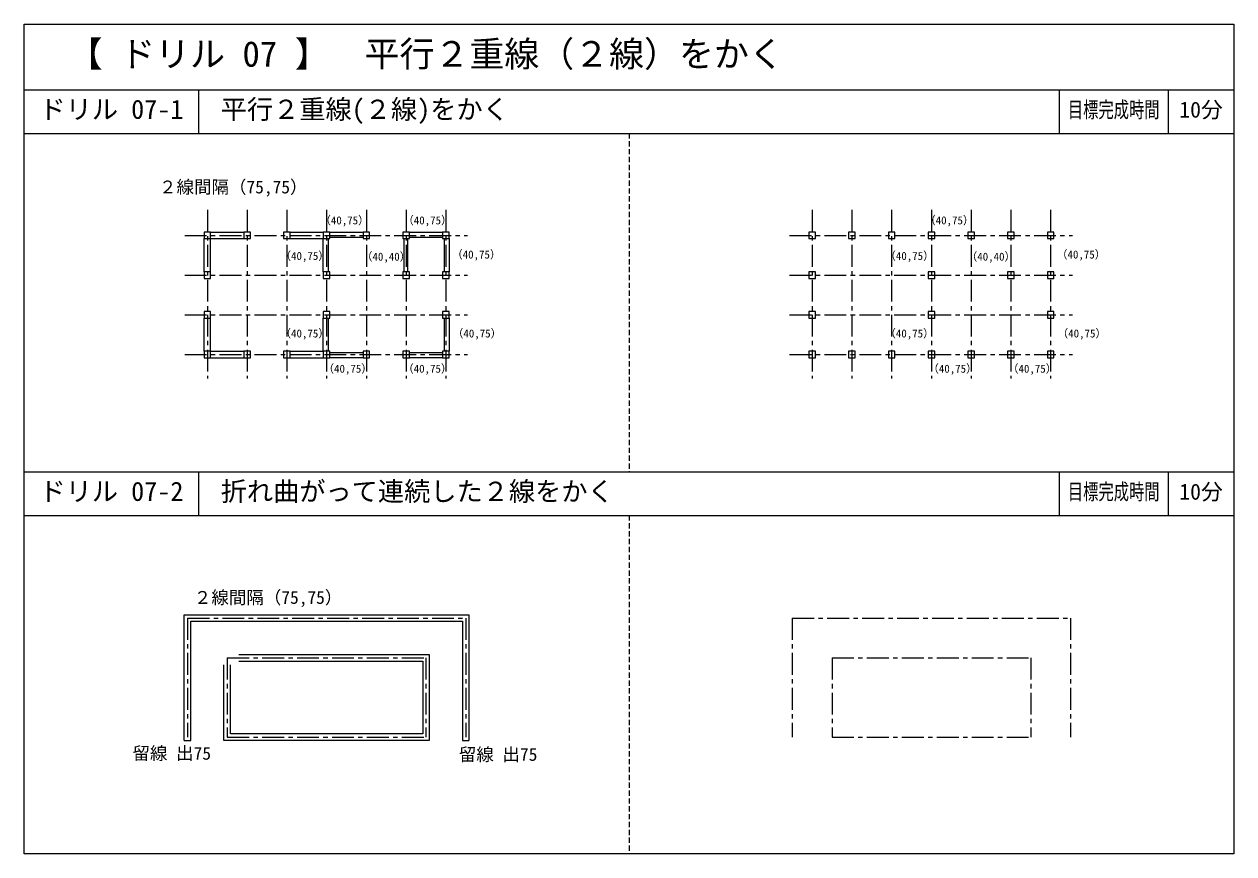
# Model space of a CAD drawing. Units: millimetres, scale not verified. Extents: x -13850 to 13850, y -9500 to 9500.
import ezdxf
from ezdxf.enums import TextEntityAlignment as Align

# ---------------------------------------------------------------- set-up
doc = ezdxf.new("R2010")
doc.units = ezdxf.units.MM
doc.header["$LTSCALE"] = 100
doc.linetypes.add('CHAIN1', pattern=[8, 5, -1, 1, -1])
doc.linetypes.add('DASHED1', pattern=[1.8, 1.2, -0.6])
for name, color, linetype in [('D-0', 4, 'Continuous'), ('E-0', 7, 'Continuous'), ('F-0', 7, 'Continuous')]:
    doc.layers.add(name, color=color, linetype=linetype)
doc.styles.add('ＭＳ ゴシック', font='')
doc.styles.get('ＭＳ ゴシック').set_extended_font_data('MS Gothic')

msp = doc.modelspace()

# ---------------------------------------------------------------- linework, layer by layer
at = {"layer": 'E-0', "color": 4, "linetype": 'CHAIN1'}
for p, q in [((-9655, 5245.3), (-9655, 1384.6)), ((-8745, 5245.3), (-8745, 1384.6)), ((-7835, 5245.3), (-7835, 1384.6)), ((-6925, 5245.3), (-6925, 1384.6)), ((-6015, 5245.3), (-6015, 1384.6)), ((-5105, 5245.3), (-5105, 1384.6)), ((-4195, 5245.3), (-4195, 1384.6)), ((4195, 5245.3), (4195, 1384.6)), ((5105, 5245.3), (5105, 1384.6)), ((6015, 5245.3), (6015, 1384.6)), ((6925, 5245.3), (6925, 1384.6)), ((7835, 5245.3), (7835, 1384.6)), ((8745, 5245.3), (8745, 1384.6)), ((9655, 5245.3), (9655, 1384.6)), ((-10174, 4664.3), (-3696.5, 4664.3)), ((3676, 4664.3), (10153.5, 4664.3)), ((-10174, 3754.3), (-3696.5, 3754.3)), ((3676, 3754.3), (10153.5, 3754.3)), ((-10174, 2844.3), (-3696.5, 2844.3)), ((3676, 2844.3), (10153.5, 2844.3)), ((-10174, 1934.3), (-3696.5, 1934.3)), ((3676, 1934.3), (10153.5, 1934.3)), ((-10110, -4100.3), (-10110, -6830.3)), ((3740, -4100.3), (3740, -6830.3)), ((3740, -4100.3), (10110, -4100.3)), ((10110, -4100.3), (10110, -6830.3)), ((-9200, -5010.3), (-9200, -6830.3)), ((-9200, -5010.3), (-4650, -5010.3)), ((-4650, -5010.3), (-4650, -6830.3)), ((4650, -5010.3), (9200, -5010.3)), ((9200, -5010.3), (9200, -6830.3)), ((-9200, -6830.3), (-4650, -6830.3))]:
    msp.add_line(p, q, dxfattribs=at)
at = {"layer": 'E-0'}
for p, q in [((-9580, 4739.3), (-8820, 4739.3)), ((-7760, 4739.3), (-7000, 4739.3)), ((-6850, 4739.3), (-6090, 4739.3)), ((-5030, 4739.3), (-4270, 4739.3)), ((-9730, 3829.3), (-9730, 4589.3)), ((-9580, 4589.3), (-8820, 4589.3)), ((-9580, 3829.3), (-9580, 4589.3)), ((-7760, 4589.3), (-7000, 4589.3)), ((-7000, 3829.3), (-7000, 4589.3)), ((-6885, 3829.3), (-6885, 4589.3)), ((-6850, 4624.3), (-6090, 4624.3)), ((-5145, 3829.3), (-5145, 4589.3)), ((-5065, 3829.3), (-5065, 4589.3)), ((-5030, 4624.3), (-4270, 4624.3)), ((-4235, 4589.3), (-4235, 3829.3)), ((-4120, 4589.3), (-4120, 3829.3)), ((-9730, 2009.3), (-9730, 2769.3)), ((-9580, 2009.3), (-9580, 2769.3)), ((-7000, 2009.3), (-7000, 2769.3)), ((-6885, 2009.3), (-6885, 2769.3)), ((-4235, 2769.3), (-4235, 2009.3)), ((-4120, 2769.3), (-4120, 2009.3)), ((-9580, 2009.3), (-8820, 2009.3)), ((-7760, 2009.3), (-7000, 2009.3)), ((-6090, 1974.3), (-6850, 1974.3)), ((-4270, 1974.3), (-5030, 1974.3)), ((-9580, 1859.3), (-8820, 1859.3)), ((-7760, 1859.3), (-7000, 1859.3)), ((-6090, 1859.3), (-6850, 1859.3)), ((-4270, 1859.3), (-5030, 1859.3)), ((-10185, -6905.3), (-10185, -4025.3)), ((-10185, -4025.3), (-3665, -4025.3)), ((-3665, -4025.3), (-3665, -6905.3)), ((-3815, -4175.3), (-3815, -6905.3)), ((-8931.3, -4935.3), (-4575, -4935.3)), ((-4575, -4935.3), (-4575, -6905.3)), ((-9275, -6905.3), (-9275, -5172.4)), ((-9125, -6755.3), (-9125, -5172.4)), ((-8931.3, -5085.3), (-4725, -5085.3)), ((-4725, -5085.3), (-4725, -6755.3)), ((-10185, -6905.3), (-10035, -6905.3)), ((-4575, -6905.3), (-9275, -6905.3)), ((-4725, -6755.3), (-9125, -6755.3)), ((-3815, -6905.3), (-3665, -6905.3))]:
    msp.add_line(p, q, dxfattribs=at)
at = {"layer": 'E-0', "color": 3}
for points in [[(-9730, 4589.3), (-9580, 4589.3), (-9580, 4739.3), (-9730, 4739.3)], [(-8820, 4589.3), (-8670, 4589.3), (-8670, 4739.3), (-8820, 4739.3)], [(-7910, 4589.3), (-7760, 4589.3), (-7760, 4739.3), (-7910, 4739.3)], [(-7000, 4589.3), (-6850, 4589.3), (-6850, 4739.3), (-7000, 4739.3)], [(-6090, 4589.3), (-5940, 4589.3), (-5940, 4739.3), (-6090, 4739.3)], [(-5180, 4589.3), (-5030, 4589.3), (-5030, 4739.3), (-5180, 4739.3)], [(-4270, 4589.3), (-4120, 4589.3), (-4120, 4739.3), (-4270, 4739.3)], [(4120, 4589.3), (4270, 4589.3), (4270, 4739.3), (4120, 4739.3)], [(5030, 4589.3), (5180, 4589.3), (5180, 4739.3), (5030, 4739.3)], [(5940, 4589.3), (6090, 4589.3), (6090, 4739.3), (5940, 4739.3)], [(6850, 4589.3), (7000, 4589.3), (7000, 4739.3), (6850, 4739.3)], [(7760, 4589.3), (7910, 4589.3), (7910, 4739.3), (7760, 4739.3)], [(8670, 4589.3), (8820, 4589.3), (8820, 4739.3), (8670, 4739.3)], [(9580, 4589.3), (9730, 4589.3), (9730, 4739.3), (9580, 4739.3)], [(-9730, 3679.3), (-9580, 3679.3), (-9580, 3829.3), (-9730, 3829.3)], [(-7000, 3679.3), (-6850, 3679.3), (-6850, 3829.3), (-7000, 3829.3)], [(-5180, 3679.3), (-5030, 3679.3), (-5030, 3829.3), (-5180, 3829.3)], [(-4270, 3679.3), (-4120, 3679.3), (-4120, 3829.3), (-4270, 3829.3)], [(4120, 3679.3), (4270, 3679.3), (4270, 3829.3), (4120, 3829.3)], [(6850, 3679.3), (7000, 3679.3), (7000, 3829.3), (6850, 3829.3)], [(8670, 3679.3), (8820, 3679.3), (8820, 3829.3), (8670, 3829.3)], [(9580, 3679.3), (9730, 3679.3), (9730, 3829.3), (9580, 3829.3)], [(-9730, 2769.3), (-9580, 2769.3), (-9580, 2919.3), (-9730, 2919.3)], [(-7000, 2769.3), (-6850, 2769.3), (-6850, 2919.3), (-7000, 2919.3)], [(-4270, 2769.3), (-4120, 2769.3), (-4120, 2919.3), (-4270, 2919.3)], [(4120, 2769.3), (4270, 2769.3), (4270, 2919.3), (4120, 2919.3)], [(6850, 2769.3), (7000, 2769.3), (7000, 2919.3), (6850, 2919.3)], [(9580, 2769.3), (9730, 2769.3), (9730, 2919.3), (9580, 2919.3)], [(-9730, 1859.3), (-9580, 1859.3), (-9580, 2009.3), (-9730, 2009.3)], [(-8820, 1859.3), (-8670, 1859.3), (-8670, 2009.3), (-8820, 2009.3)], [(-7910, 1859.3), (-7760, 1859.3), (-7760, 2009.3), (-7910, 2009.3)], [(-7000, 1859.3), (-6850, 1859.3), (-6850, 2009.3), (-7000, 2009.3)], [(-6090, 1859.3), (-5940, 1859.3), (-5940, 2009.3), (-6090, 2009.3)], [(-5180, 1859.3), (-5030, 1859.3), (-5030, 2009.3), (-5180, 2009.3)], [(-4270, 1859.3), (-4120, 1859.3), (-4120, 2009.3), (-4270, 2009.3)], [(4120, 1859.3), (4270, 1859.3), (4270, 2009.3), (4120, 2009.3)], [(5030, 1859.3), (5180, 1859.3), (5180, 2009.3), (5030, 2009.3)], [(5940, 1859.3), (6090, 1859.3), (6090, 2009.3), (5940, 2009.3)], [(6850, 1859.3), (7000, 1859.3), (7000, 2009.3), (6850, 2009.3)], [(7760, 1859.3), (7910, 1859.3), (7910, 2009.3), (7760, 2009.3)], [(8670, 1859.3), (8820, 1859.3), (8820, 2009.3), (8670, 2009.3)], [(9580, 1859.3), (9730, 1859.3), (9730, 2009.3), (9580, 2009.3)]]:
    msp.add_lwpolyline(points, close=True, dxfattribs=at)
at = {"layer": 'E-0', "color": 4, "linetype": 'CHAIN1'}
for points in [[(-10110, -4100.3), (-3740, -4100.3), (-3740, -6830.3)], [(4650, -5010.3), (4650, -6830.3), (9200, -6830.3)]]:
    msp.add_lwpolyline(points, dxfattribs=at)
at = {"layer": 'E-0'}
msp.add_lwpolyline([(-10035, -6905.3), (-10035, -4175.3), (-3815, -4175.3)], dxfattribs=at)
at = {"layer": 'F-0', "color": 6}
for p, q in [((-13850, 9500), (13850, 9500)), ((-13850, -9500), (-13850, 9500)), ((-13850, 8000), (13850, 8000))]:
    msp.add_line(p, q, dxfattribs=at)
at = {"layer": 'F-0'}
for p, q in [((-9850, 7000), (-9850, 8000)), ((9850, 8000), (9850, 7000)), ((12350, 8000), (12350, 7000)), ((-13850, 7000), (13850, 7000)), ((-13850, -750), (13850, -750)), ((-9850, -1750), (-9850, -750)), ((9850, -750), (9850, -1750)), ((12350, -750), (12350, -1750)), ((-13850, -1750), (13850, -1750))]:
    msp.add_line(p, q, dxfattribs=at)
at = {"layer": 'F-0', "linetype": 'DASHED1'}
for p, q in [((0, 7000), (0, -750)), ((0, -1750), (0, -9500))]:
    msp.add_line(p, q, dxfattribs=at)
at = {"layer": 'F-0', "color": 6}
msp.add_lwpolyline([(13850, 9500), (13850, -9500), (-13850, -9500)], dxfattribs=at)

# ---------------------------------------------------------------- texts
at = {"layer": 'D-0', "style": 'ＭＳ ゴシック'}
for s, p in [('（40,75）', (-7076.5, 4860.9)), ('（40,75）', (-5178.2, 4860.9)), ('（40,75）', (6773.5, 4860.9)), ('（40,75）', (-7988.5, 4045.8)), ('（40,40）', (-6124.2, 4029.6)), ('（40,75）', (-4058.2, 4078.1)), ('（40,75）', (5861.5, 4045.8)), ('（40,40）', (7725.8, 4029.6)), ('（40,75）', (9791.8, 4078.1)), ('（40,75）', (-7988.5, 2270.3)), ('（40,75）', (-4042.1, 2270.3)), ('（40,75）', (5861.5, 2270.3)), ('（40,75）', (9807.9, 2270.3)), ('（40,75）', (-7003.9, 1463.3)), ('（40,75）', (-5180, 1463.3)), ('（40,75）', (6846.1, 1463.3)), ('（40,75）', (8670, 1463.3))]:
    msp.add_text(s, height=183.3, dxfattribs=at).set_placement(p, align=Align.BOTTOM_LEFT)
at = {"layer": 'E-0', "color": 4, "style": 'ＭＳ ゴシック'}
for s, p in [('２線間隔（75,75）', (-10760.5, 5537)), ('２線間隔（75,75）', (-9962.6, -3863.5)), ('留線 出75', (-11369.6, -7432.8)), ('留線 出75', (-3896.5, -7458.5))]:
    msp.add_text(s, height=293.3, dxfattribs=at).set_placement(p, align=Align.BOTTOM_LEFT)
at = {"layer": 'F-0', "style": 'ＭＳ ゴシック'}
for s, height, p in [('【 ドリル 07 】\u3000平行２重線（２線）をかく', 586.5, (-12850, 8350)), ('ドリル 07-1', 439.9, (-13500, 7200)), ('平行２重線(２線)をかく', 439.9, (-9350, 7200)), ('10分', 366.6, (12600, 7250)), ('ドリル 07-2', 439.9, (-13500, -1550)), ('折れ曲がって連続した２線をかく', 439.9, (-9350, -1550)), ('10分', 366.6, (12600, -1500))]:
    msp.add_text(s, height=height, dxfattribs=at).set_placement(p, align=Align.BOTTOM_LEFT)
at = {"layer": 'F-0', "style": 'ＭＳ ゴシック', "width": 0.7}
for p in [(10050, 7250), (10050, -1500)]:
    msp.add_text('目標完成時間', height=366.6, dxfattribs=at).set_placement(p, align=Align.BOTTOM_LEFT)

doc.saveas('drawing.dxf')
